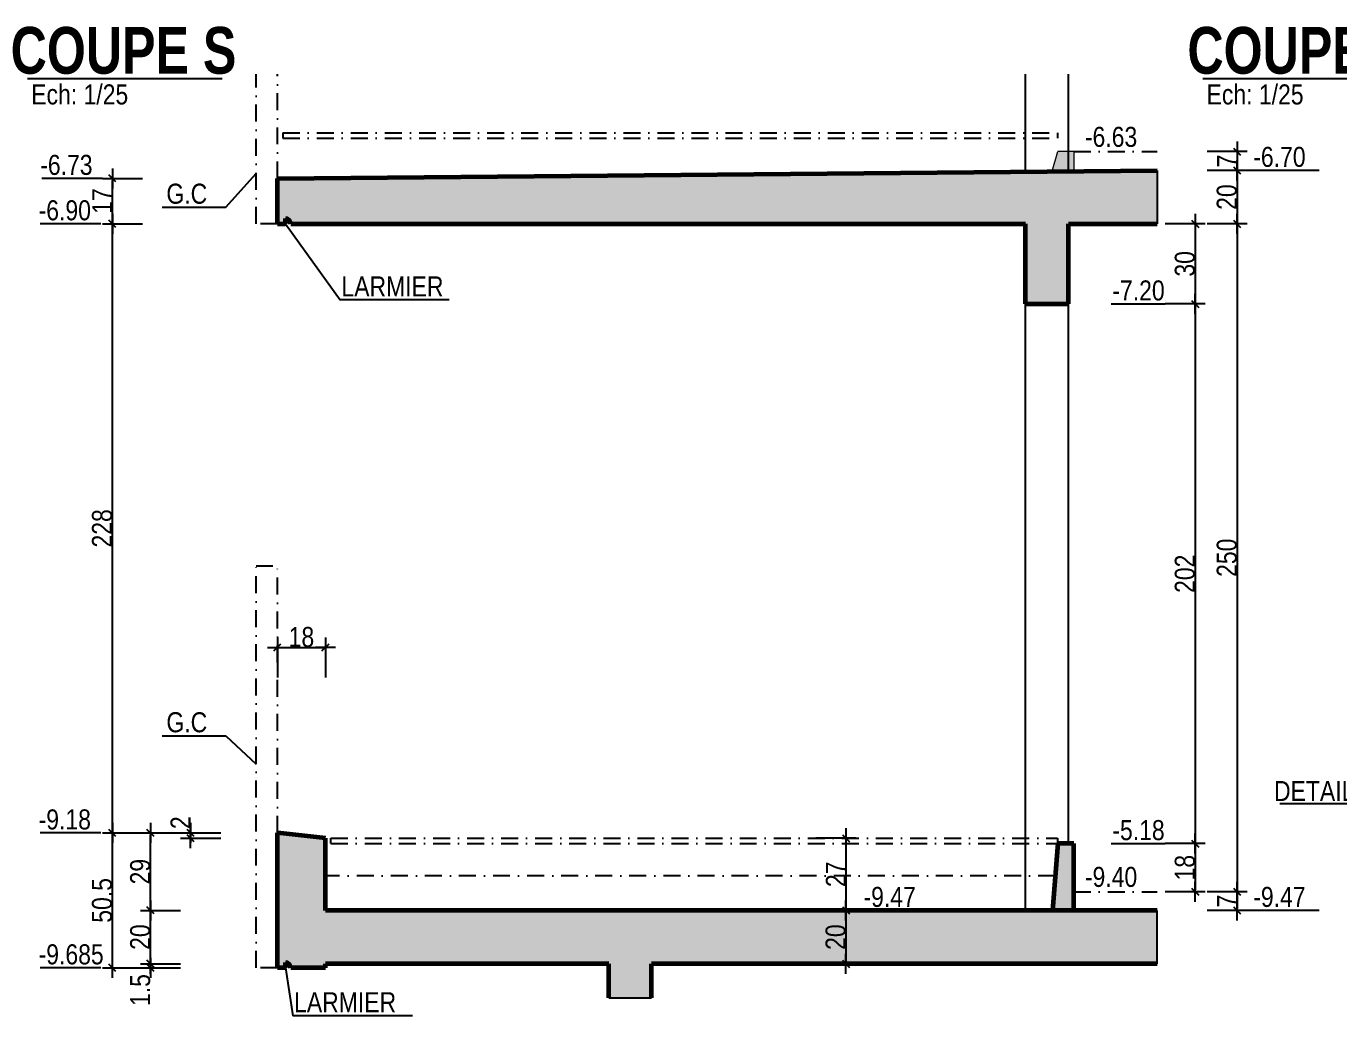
# Model space of a CAD drawing. Header units: millimetres. Extents: x 0 to 26881, y -27198 to -22998.
# Drawn here: x 23542 to 24525, y -26413 to -25672 of the extents above; entities that cross this region are included whole.
import ezdxf
from ezdxf.enums import TextEntityAlignment as Align

# ---------------------------------------------------------------- set-up
doc = ezdxf.new("R2010")
doc.units = ezdxf.units.MM
doc.linetypes.add('TIRETPTX2', pattern=[50.8, 25.4, -12.7, 0, -12.7])
for name, color, linetype in [('01_cote_gen', 4, 'Continuous'), ('01_linteaux', 2, 'Continuous'), ('01_poch_BN', 9, 'Continuous'), ('01_texte', 230, 'Continuous'), ('AA_COTES', 2, 'Continuous')]:
    doc.layers.add(name, color=color, linetype=linetype)
doc.layers.add('01_murs_coup', color=5, linetype='Continuous', lineweight=60)
doc.styles.add('ARIAL NA', font='ARIALN.TTF')
doc.styles.add('impact', font='impact.ttf')
doc.styles.add('STYLE2', font='ARIALN.TTF')
doc.dimstyles.new('JB25', dxfattribs={"dimscale": 0.1, "dimtxt": 150, "dimasz": 15, "dimexe": 0.1, "dimexo": 0.1, "dimgap": 0.09, "dimtad": 1, "dimdec": 1, "dimlfac": 0.5, "dimdsep": 46, "dimtxsty": 'STYLE2', "dimblk1": 'BOND_G', "dimblk2": 'BOND_D', "dimsah": 1, "dimcen": 1.5, "dimdle": 0.01, "dimse1": 1, "dimse2": 1, "dimclrd": 4, "dimclre": 2, "dimclrt": 6, "dimazin": 2, "dimtfac": 2.333333, "dimtdec": 1, "dimtix": 1, "dimtmove": 2, "dimatfit": 3, "dimldrblk": 'BOND_G', "dimfxl": 1, "dimtolj": 1, "dimtzin": 0, "dimarcsym": 0})

# ---------------------------------------------------------------- blocks, each defined once
blk = doc.blocks.new('BOND_G')
at = {"layer": 'AA_COTES', "color": 0}
for p, q in [((0, -5), (0, 15)), ((5, 0), (-5, 0)), ((1.77, 1.77), (-1.77, -1.77))]:
    blk.add_line(p, q, dxfattribs=at)
blk = doc.blocks.new('BOND_D')
at = {"layer": 'AA_COTES', "color": 0}
for p, q in [((5, 0), (-5, 0)), ((-1.77, -1.77), (1.77, 1.77)), ((0, 5), (0, -15))]:
    blk.add_line(p, q, dxfattribs=at)
blk = doc.blocks.new('*D3712')
at = {"layer": '01_cote_gen', "color": 4, "lineweight": -2, "transparency": 16777216}
blk.add_line((24155.4, -26335.32), (24155.4, -26372.32), dxfattribs=at)
at = {"layer": 'Defpoints', "color": 0, "transparency": 16777216}
for p in [(24182.09, -26333.82), (24155.4, -26373.82), (24182.09, -26373.82)]:
    blk.add_point(p, dxfattribs=at)
at = {"layer": '01_cote_gen', "color": 4, "lineweight": -2, "transparency": 16777216, "xscale": 1.5, "yscale": 1.5, "zscale": 1.5}
for name, p, rotation in [('BOND_G', (24155.4, -26333.82), 90), ('BOND_D', (24155.4, -26373.82), 270)]:
    blk.add_blockref(name, p, dxfattribs=dict(at, rotation=rotation))
at = {"layer": '01_cote_gen', "color": 6, "transparency": 16777216, "insert": (24147.73, -26353.82), "char_height": 15, "attachment_point": 5, "rotation": 90, "style": 'STYLE2'}
blk.add_mtext('\\A1;20', dxfattribs=at)
blk = doc.blocks.new('*D3713')
at = {"layer": '01_cote_gen', "color": 4, "lineweight": -2, "transparency": 16777216}
blk.add_line((24155.4, -26281.32), (24155.4, -26332.32), dxfattribs=at)
at = {"layer": 'Defpoints', "color": 0, "transparency": 16777216}
for p in [(24174.11, -26279.82), (24155.4, -26333.82), (24188.07, -26333.82)]:
    blk.add_point(p, dxfattribs=at)
at = {"layer": '01_cote_gen', "color": 4, "lineweight": -2, "transparency": 16777216, "xscale": 1.5, "yscale": 1.5, "zscale": 1.5}
for name, p, rotation in [('BOND_G', (24155.4, -26279.82), 90), ('BOND_D', (24155.4, -26333.82), 270)]:
    blk.add_blockref(name, p, dxfattribs=dict(at, rotation=rotation))
at = {"layer": '01_cote_gen', "color": 6, "transparency": 16777216, "insert": (24147.86, -26306.82), "char_height": 15, "attachment_point": 5, "rotation": 90, "style": 'STYLE2'}
blk.add_mtext('\\A1;27', dxfattribs=at)
blk = doc.blocks.new('*D3707')
at = {"layer": '01_cote_gen', "color": 4, "lineweight": -2, "transparency": 16777216}
blk.add_line((23634.91, -26372.32), (23634.91, -26335.32), dxfattribs=at)
at = {"layer": 'Defpoints', "color": 0, "transparency": 16777216}
for p in [(23634.91, -26333.82), (23749.55, -26333.82), (23757.12, -26373.82)]:
    blk.add_point(p, dxfattribs=at)
at = {"layer": '01_cote_gen', "color": 4, "lineweight": -2, "transparency": 16777216, "xscale": 1.5, "yscale": 1.5, "zscale": 1.5}
for name, p, rotation in [('BOND_D', (23634.91, -26333.82), 90), ('BOND_G', (23634.91, -26373.82), 270)]:
    blk.add_blockref(name, p, dxfattribs=dict(at, rotation=rotation))
at = {"layer": '01_cote_gen', "color": 6, "transparency": 16777216, "insert": (23627.24, -26353.82), "char_height": 15, "attachment_point": 5, "rotation": 90, "style": 'STYLE2'}
blk.add_mtext('\\A1;20', dxfattribs=at)
blk = doc.blocks.new('*D3708')
at = {"layer": '01_cote_gen', "color": 4, "lineweight": -2, "transparency": 16777216}
blk.add_line((23634.91, -26332.32), (23634.91, -26277.32), dxfattribs=at)
at = {"layer": 'Defpoints', "color": 0, "transparency": 16777216}
for p in [(23634.91, -26275.82), (23684.5, -26275.82), (23657.41, -26333.82)]:
    blk.add_point(p, dxfattribs=at)
at = {"layer": '01_cote_gen', "color": 4, "lineweight": -2, "transparency": 16777216, "xscale": 1.5, "yscale": 1.5, "zscale": 1.5}
for name, p, rotation in [('BOND_D', (23634.91, -26275.82), 90), ('BOND_G', (23634.91, -26333.82), 270)]:
    blk.add_blockref(name, p, dxfattribs=dict(at, rotation=rotation))
at = {"layer": '01_cote_gen', "color": 6, "transparency": 16777216, "insert": (23627.24, -26304.82), "char_height": 15, "attachment_point": 5, "rotation": 90, "style": 'STYLE2'}
blk.add_mtext('\\A1;29', dxfattribs=at)
blk = doc.blocks.new('*D3709')
at = {"layer": '01_cote_gen', "color": 4, "lineweight": -2, "transparency": 16777216}
blk.add_line((23664.94, -26278.32), (23664.94, -26277.32), dxfattribs=at)
at = {"layer": 'Defpoints', "color": 0, "transparency": 16777216}
for p in [(23664.94, -26275.82), (23684.5, -26275.82), (23720.5, -26279.82)]:
    blk.add_point(p, dxfattribs=at)
at = {"layer": '01_cote_gen', "color": 4, "lineweight": -2, "transparency": 16777216, "xscale": 1.5, "yscale": 1.5, "zscale": 1.5}
for name, p, rotation in [('BOND_D', (23664.94, -26275.82), 90), ('BOND_G', (23664.94, -26279.82), 270)]:
    blk.add_blockref(name, p, dxfattribs=dict(at, rotation=rotation))
at = {"layer": '01_cote_gen', "color": 6, "transparency": 16777216, "insert": (23657.4, -26268.17), "char_height": 15, "attachment_point": 5, "rotation": 90, "style": 'STYLE2'}
blk.add_mtext('\\A1;2', dxfattribs=at)
blk = doc.blocks.new('*D3714')
at = {"layer": '01_cote_gen', "color": 4, "lineweight": -2, "transparency": 16777216}
blk.add_line((23731.36, -26136.9), (23764.36, -26136.9), dxfattribs=at)
at = {"layer": 'Defpoints', "color": 0, "transparency": 16777216}
for p in [(23765.86, -26136.9), (23729.86, -26175.82), (23765.86, -26279.82)]:
    blk.add_point(p, dxfattribs=at)
at = {"layer": '01_cote_gen', "color": 4, "lineweight": -2, "transparency": 16777216, "xscale": 1.5, "yscale": 1.5, "zscale": 1.5, "rotation": 180}
blk.add_blockref('BOND_G', (23729.86, -26136.9), dxfattribs=at)
at = {"layer": '01_cote_gen', "color": 4, "lineweight": -2, "transparency": 16777216, "xscale": 1.5, "yscale": 1.5, "zscale": 1.5}
blk.add_blockref('BOND_D', (23765.86, -26136.9), dxfattribs=at)
at = {"layer": '01_cote_gen', "color": 6, "transparency": 16777216, "insert": (23747.86, -26129.23), "char_height": 15, "attachment_point": 5, "style": 'STYLE2'}
blk.add_mtext('\\A1;18', dxfattribs=at)
blk = doc.blocks.new('*D3710')
at = {"layer": '01_cote_gen', "color": 4, "lineweight": -2, "ltscale": 0.1, "transparency": 16777216}
for p, q in [((23634.91, -26372.32), (23634.91, -26370.82)), ((23634.91, -26373.82), (23634.91, -26376.82)), ((23634.91, -26378.32), (23634.91, -26379.82))]:
    blk.add_line(p, q, dxfattribs=at)
at = {"layer": 'Defpoints', "color": 0, "ltscale": 0.1, "transparency": 16777216}
for p in [(23741.13, -26373.82), (23634.91, -26376.82), (23741.13, -26376.82)]:
    blk.add_point(p, dxfattribs=at)
at = {"layer": '01_cote_gen', "color": 4, "lineweight": -2, "ltscale": 0.1, "transparency": 16777216, "xscale": 1.5, "yscale": 1.5, "zscale": 1.5}
for name, p, rotation in [('BOND_G', (23634.91, -26373.82), 270), ('BOND_D', (23634.91, -26376.82), 90)]:
    blk.add_blockref(name, p, dxfattribs=dict(at, rotation=rotation))
at = {"layer": '01_cote_gen', "color": 6, "ltscale": 0.1, "transparency": 16777216, "insert": (23627.24, -26393.44), "char_height": 15, "attachment_point": 5, "rotation": 90, "style": 'STYLE2'}
blk.add_mtext('\\A1;1.5', dxfattribs=at)
blk = doc.blocks.new('*D3711')
at = {"layer": '01_cote_gen', "color": 4, "lineweight": -2, "ltscale": 0.1, "transparency": 16777216}
blk.add_line((23606.35, -26375.32), (23606.35, -26277.32), dxfattribs=at)
at = {"layer": 'Defpoints', "color": 0, "ltscale": 0.1, "transparency": 16777216}
for p in [(23606.35, -26275.82), (23627.41, -26275.82), (23657.41, -26376.82)]:
    blk.add_point(p, dxfattribs=at)
at = {"layer": '01_cote_gen', "color": 4, "lineweight": -2, "ltscale": 0.1, "transparency": 16777216, "xscale": 1.5, "yscale": 1.5, "zscale": 1.5}
for name, p, rotation in [('BOND_D', (23606.35, -26275.82), 90), ('BOND_G', (23606.35, -26376.82), 270)]:
    blk.add_blockref(name, p, dxfattribs=dict(at, rotation=rotation))
at = {"layer": '01_cote_gen', "color": 6, "ltscale": 0.1, "transparency": 16777216, "insert": (23598.68, -26326.32), "char_height": 15, "attachment_point": 5, "rotation": 90, "style": 'STYLE2'}
blk.add_mtext('\\A1;50.5', dxfattribs=at)
blk = doc.blocks.new('*D3720')
at = {"layer": '01_cote_gen', "color": 4, "lineweight": -2, "transparency": 16777216}
blk.add_line((24448.15, -26321.32), (24448.15, -26332.32), dxfattribs=at)
at = {"layer": 'Defpoints', "color": 0, "transparency": 16777216}
for p in [(24425.13, -26319.82, 9.99), (24425.13, -26333.82), (24448.15, -26333.82)]:
    blk.add_point(p, dxfattribs=at)
at = {"layer": '01_cote_gen', "color": 4, "lineweight": -2, "transparency": 16777216, "xscale": 1.5, "yscale": 1.5, "zscale": 1.5}
for name, p, rotation in [('BOND_G', (24448.15, -26319.82), 90), ('BOND_D', (24448.15, -26333.82), 270)]:
    blk.add_blockref(name, p, dxfattribs=dict(at, rotation=rotation))
at = {"layer": '01_cote_gen', "color": 6, "transparency": 16777216, "insert": (24440.64, -26326.82), "char_height": 15, "attachment_point": 5, "rotation": 90, "style": 'STYLE2'}
blk.add_mtext('\\A1;7', dxfattribs=at)
blk = doc.blocks.new('*D3721')
at = {"layer": '01_cote_gen', "color": 4, "lineweight": -2, "transparency": 16777216}
blk.add_line((24448.15, -25767.32), (24448.15, -25778.32), dxfattribs=at)
at = {"layer": 'Defpoints', "color": 0, "transparency": 16777216}
for p in [(24425.13, -25765.82, 9.99), (24425.13, -25779.82), (24448.15, -25779.82)]:
    blk.add_point(p, dxfattribs=at)
at = {"layer": '01_cote_gen', "color": 4, "lineweight": -2, "transparency": 16777216, "xscale": 1.5, "yscale": 1.5, "zscale": 1.5}
for name, p, rotation in [('BOND_G', (24448.15, -25765.82), 90), ('BOND_D', (24448.15, -25779.82), 270)]:
    blk.add_blockref(name, p, dxfattribs=dict(at, rotation=rotation))
at = {"layer": '01_cote_gen', "color": 6, "transparency": 16777216, "insert": (24440.64, -25772.82), "char_height": 15, "attachment_point": 5, "rotation": 90, "style": 'STYLE2'}
blk.add_mtext('\\A1;7', dxfattribs=at)
blk = doc.blocks.new('*D3723')
at = {"layer": '01_cote_gen', "color": 4, "lineweight": -2, "ltscale": 0.1, "transparency": 16777216}
blk.add_line((24448.15, -25781.32), (24448.15, -25818.32), dxfattribs=at)
at = {"layer": 'Defpoints', "color": 0, "ltscale": 0.1, "transparency": 16777216}
for p in [(24392.22, -25779.82), (24392.22, -25819.82), (24448.15, -25819.82)]:
    blk.add_point(p, dxfattribs=at)
at = {"layer": '01_cote_gen', "color": 4, "lineweight": -2, "ltscale": 0.1, "transparency": 16777216, "xscale": 1.5, "yscale": 1.5, "zscale": 1.5}
for name, p, rotation in [('BOND_G', (24448.15, -25779.82), 90), ('BOND_D', (24448.15, -25819.82), 270)]:
    blk.add_blockref(name, p, dxfattribs=dict(at, rotation=rotation))
at = {"layer": '01_cote_gen', "color": 6, "ltscale": 0.1, "transparency": 16777216, "insert": (24440.48, -25799.82), "char_height": 15, "attachment_point": 5, "rotation": 90, "style": 'STYLE2'}
blk.add_mtext('\\A1;20', dxfattribs=at)
blk = doc.blocks.new('*D3724')
at = {"layer": '01_cote_gen', "color": 4, "lineweight": -2, "ltscale": 0.1, "transparency": 16777216}
blk.add_line((24416.76, -25821.32), (24416.76, -25878.32), dxfattribs=at)
at = {"layer": 'Defpoints', "color": 0, "ltscale": 0.1, "transparency": 16777216}
for p in [(24327.55, -25819.82), (24294.27, -25879.82), (24416.76, -25879.82)]:
    blk.add_point(p, dxfattribs=at)
at = {"layer": '01_cote_gen', "color": 4, "lineweight": -2, "ltscale": 0.1, "transparency": 16777216, "xscale": 1.5, "yscale": 1.5, "zscale": 1.5}
for name, p, rotation in [('BOND_G', (24416.76, -25819.82), 90), ('BOND_D', (24416.76, -25879.82), 270)]:
    blk.add_blockref(name, p, dxfattribs=dict(at, rotation=rotation))
at = {"layer": '01_cote_gen', "color": 6, "ltscale": 0.1, "transparency": 16777216, "insert": (24409.09, -25849.82), "char_height": 15, "attachment_point": 5, "rotation": 90, "style": 'STYLE2'}
blk.add_mtext('\\A1;30', dxfattribs=at)
blk = doc.blocks.new('*D3725')
at = {"layer": '01_cote_gen', "color": 4, "lineweight": -2, "ltscale": 0.1, "transparency": 16777216}
blk.add_line((24416.76, -25881.32), (24416.76, -26282.32), dxfattribs=at)
at = {"layer": 'Defpoints', "color": 0, "ltscale": 0.1, "transparency": 16777216}
for p in [(24394.26, -25879.82), (24298.27, -26283.82), (24416.76, -26283.82)]:
    blk.add_point(p, dxfattribs=at)
at = {"layer": '01_cote_gen', "color": 4, "lineweight": -2, "ltscale": 0.1, "transparency": 16777216, "xscale": 1.5, "yscale": 1.5, "zscale": 1.5}
for name, p, rotation in [('BOND_G', (24416.76, -25879.82), 90), ('BOND_D', (24416.76, -26283.82), 270)]:
    blk.add_blockref(name, p, dxfattribs=dict(at, rotation=rotation))
at = {"layer": '01_cote_gen', "color": 6, "ltscale": 0.1, "transparency": 16777216, "insert": (24409.09, -26081.82), "char_height": 15, "attachment_point": 5, "rotation": 90, "style": 'STYLE2'}
blk.add_mtext('\\A1;202', dxfattribs=at)
blk = doc.blocks.new('*D3726')
at = {"layer": '01_cote_gen', "color": 4, "lineweight": -2, "ltscale": 0.1, "transparency": 16777216}
blk.add_line((24416.76, -26285.32), (24416.76, -26318.32), dxfattribs=at)
at = {"layer": 'Defpoints', "color": 0, "ltscale": 0.1, "transparency": 16777216}
for p in [(24394.26, -26283.82), (24360.83, -26319.82, 9.99), (24416.76, -26319.82)]:
    blk.add_point(p, dxfattribs=at)
at = {"layer": '01_cote_gen', "color": 4, "lineweight": -2, "ltscale": 0.1, "transparency": 16777216, "xscale": 1.5, "yscale": 1.5, "zscale": 1.5}
for name, p, rotation in [('BOND_G', (24416.76, -26283.82), 90), ('BOND_D', (24416.76, -26319.82), 270)]:
    blk.add_blockref(name, p, dxfattribs=dict(at, rotation=rotation))
at = {"layer": '01_cote_gen', "color": 6, "ltscale": 0.1, "transparency": 16777216, "insert": (24409.09, -26301.82), "char_height": 15, "attachment_point": 5, "rotation": 90, "style": 'STYLE2'}
blk.add_mtext('\\A1;18', dxfattribs=at)
blk = doc.blocks.new('*D3722')
at = {"layer": '01_cote_gen', "color": 4, "lineweight": -2, "ltscale": 0.1, "transparency": 16777216}
blk.add_line((24448.15, -25821.32), (24448.15, -26318.32), dxfattribs=at)
at = {"layer": 'Defpoints', "color": 0, "ltscale": 0.1, "transparency": 16777216}
for p in [(24360.83, -25819.82), (24361.35, -26319.82), (24448.15, -26319.82)]:
    blk.add_point(p, dxfattribs=at)
at = {"layer": '01_cote_gen', "color": 4, "lineweight": -2, "ltscale": 0.1, "transparency": 16777216, "xscale": 1.5, "yscale": 1.5, "zscale": 1.5}
for name, p, rotation in [('BOND_G', (24448.15, -25819.82), 90), ('BOND_D', (24448.15, -26319.82), 270)]:
    blk.add_blockref(name, p, dxfattribs=dict(at, rotation=rotation))
at = {"layer": '01_cote_gen', "color": 6, "ltscale": 0.1, "transparency": 16777216, "insert": (24440.48, -26069.82), "char_height": 15, "attachment_point": 5, "rotation": 90, "style": 'STYLE2'}
blk.add_mtext('\\A1;250', dxfattribs=at)
blk = doc.blocks.new('*D3727')
at = {"layer": '01_cote_gen', "color": 4, "lineweight": -2, "ltscale": 0.1, "transparency": 16777216}
blk.add_line((23606.35, -26274.32), (23606.35, -25821.32), dxfattribs=at)
at = {"layer": 'Defpoints', "color": 0, "ltscale": 0.1, "transparency": 16777216}
for p in [(23606.35, -25819.82), (23770.16, -25819.82), (23613.85, -26275.82)]:
    blk.add_point(p, dxfattribs=at)
at = {"layer": '01_cote_gen', "color": 4, "lineweight": -2, "ltscale": 0.1, "transparency": 16777216, "xscale": 1.5, "yscale": 1.5, "zscale": 1.5}
for name, p, rotation in [('BOND_D', (23606.35, -25819.82), 90), ('BOND_G', (23606.35, -26275.82), 270)]:
    blk.add_blockref(name, p, dxfattribs=dict(at, rotation=rotation))
at = {"layer": '01_cote_gen', "color": 6, "ltscale": 0.1, "transparency": 16777216, "insert": (23598.68, -26047.82), "char_height": 15, "attachment_point": 5, "rotation": 90, "style": 'STYLE2'}
blk.add_mtext('\\A1;228', dxfattribs=at)
blk = doc.blocks.new('*D3728')
at = {"layer": '01_cote_gen', "color": 4, "lineweight": -2, "ltscale": 0.1, "transparency": 16777216}
blk.add_line((23606.35, -25818.32), (23606.35, -25787.32), dxfattribs=at)
at = {"layer": 'Defpoints', "color": 0, "ltscale": 0.1, "transparency": 16777216}
for p in [(23606.35, -25785.82), (23729.86, -25785.82), (23628.85, -25819.82)]:
    blk.add_point(p, dxfattribs=at)
at = {"layer": '01_cote_gen', "color": 4, "lineweight": -2, "ltscale": 0.1, "transparency": 16777216, "xscale": 1.5, "yscale": 1.5, "zscale": 1.5}
for name, p, rotation in [('BOND_D', (23606.35, -25785.82), 90), ('BOND_G', (23606.35, -25819.82), 270)]:
    blk.add_blockref(name, p, dxfattribs=dict(at, rotation=rotation))
at = {"layer": '01_cote_gen', "color": 6, "ltscale": 0.1, "transparency": 16777216, "insert": (23598.81, -25802.82), "char_height": 15, "attachment_point": 5, "rotation": 90, "style": 'STYLE2'}
blk.add_mtext('\\A1;17', dxfattribs=at)

msp = doc.modelspace()

# ---------------------------------------------------------------- hatches: boundary and pattern name
at = {"layer": '01_poch_BN', "ltscale": 0.1}
h = msp.add_hatch(color=256, dxfattribs=at)
h.dxf.hatch_style = 1
h.paths.add_polyline_path([(24325.86, -25765.82), (24313.86, -25765.82), (24309.66, -25780.54), (24325.86, -25780.39)])
h = msp.add_hatch(color=256, dxfattribs=at)
h.dxf.hatch_style = 1
h.paths.add_polyline_path([(24388.42, -25779.82), (23729.86, -25785.82), (23729.86, -25819.82), (23735.86, -25819.82), (23735.86, -25815.82, -0.414214), (23739.86, -25819.82), (24289.86, -25819.82), (24289.86, -25879.82), (24321.86, -25879.82), (24321.86, -25819.82), (24388.42, -25819.82)])
h = msp.add_hatch(color=256, dxfattribs=at)
h.dxf.hatch_style = 1
h.paths.add_polyline_path([(24388.42, -26333.82), (23765.86, -26333.82), (23765.86, -26279.82), (23729.86, -26275.82), (23729.86, -26376.82), (23735.86, -26376.82), (23735.86, -26372.82, -0.414214), (23739.86, -26376.82), (23765.86, -26376.82), (23765.86, -26373.82), (23977.86, -26373.82), (23977.86, -26399.15), (24009.86, -26399.15), (24009.86, -26373.82), (24388.42, -26373.82)])
h = msp.add_hatch(color=256, dxfattribs=at)
h.dxf.hatch_style = 1
h.paths.add_polyline_path([(24325.86, -26283.82), (24313.86, -26283.82), (24309.86, -26333.82), (24325.86, -26333.82)])

# ---------------------------------------------------------------- linework, layer by layer
at = {"layer": '01_linteaux', "linetype": 'TIRETPTX2', "ltscale": 0.5}
for p, q in [((23713.86, -25819.82), (23713.86, -25707.68)), ((23729.86, -25785.82), (23729.86, -25707.68)), ((23733.86, -25751.82), (24313.83, -25751.82, 9.77)), ((23733.86, -25751.82), (23733.86, -25755.82)), ((24313.84, -25751.82, 9.77), (24313.84, -25755.82, 9.77)), ((23733.86, -25755.82), (24313.83, -25755.82, 9.77)), ((24325.86, -25765.82, 9.25), (24388.42, -25765.82, 9.99)), ((23729.86, -25819.82), (23713.86, -25819.82)), ((23713.86, -26376.82), (23713.86, -26075.82)), ((23713.86, -26075.82), (23729.86, -26075.82)), ((23729.86, -26275.82), (23729.86, -26075.82)), ((23769.86, -26283.82), (23769.86, -26279.82)), ((23769.86, -26279.82), (24313.84, -26279.82)), ((23769.86, -26283.82), (24313.84, -26283.82)), ((24313.84, -26279.82), (24313.84, -26283.82)), ((24311.94, -26307.82), (23765.86, -26307.82)), ((24325.86, -26319.82, 9.25), (24388.42, -26319.82, 9.99)), ((23729.86, -26376.82), (23713.86, -26376.82))]:
    msp.add_line(p, q, dxfattribs=at)
at = {"layer": '01_linteaux'}
for p, q in [((24289.86, -25780.72), (24289.86, -25707.68)), ((24321.86, -25780.43), (24321.86, -25707.68)), ((24289.86, -26333.82), (24289.86, -25879.82)), ((24321.86, -26283.82), (24321.86, -25879.82))]:
    msp.add_line(p, q, dxfattribs=at)
at = {"layer": '01_murs_coup', "linetype": 'Continuous', "lineweight": 0}
for p, q in [((24309.66, -25780.54, 9.25), (24313.86, -25765.82, 9.25)), ((24325.86, -25765.82, 9.25), (24313.86, -25765.82, 9.25)), ((24325.86, -25765.82, 9.25), (24325.86, -25780.39, 9.25))]:
    msp.add_line(p, q, dxfattribs=at)
at = {"layer": '01_murs_coup'}
for p, q in [((23729.86, -25785.82), (24388.42, -25779.82)), ((23729.86, -25819.82), (23729.86, -25785.82)), ((23729.86, -25819.82), (23735.86, -25819.82)), ((23735.86, -25819.82), (23735.86, -25815.82)), ((23739.86, -25819.82), (24289.86, -25819.82)), ((24289.86, -25879.82), (24289.86, -25819.82)), ((24321.86, -25819.82), (24388.42, -25819.82)), ((24321.86, -25879.82), (24321.86, -25819.82)), ((24289.86, -25879.82), (24321.86, -25879.82)), ((23729.86, -26376.82), (23729.86, -26275.82)), ((23765.86, -26279.82), (23729.86, -26275.82)), ((23765.86, -26333.82), (23765.86, -26279.82)), ((24313.86, -26283.82), (24309.86, -26333.82)), ((24325.86, -26283.82), (24313.86, -26283.82)), ((24325.86, -26333.82), (24325.86, -26283.82)), ((24388.42, -26333.82), (23765.86, -26333.82)), ((23735.86, -26376.82), (23735.86, -26372.82)), ((23765.86, -26376.82), (23765.86, -26373.82)), ((23977.86, -26373.82), (23765.86, -26373.82)), ((23977.86, -26399.15), (23977.86, -26373.82)), ((24388.42, -26373.82), (24009.86, -26373.82)), ((24009.86, -26399.15), (24009.86, -26373.82)), ((23735.86, -26376.82), (23729.86, -26376.82)), ((23765.86, -26376.82), (23739.86, -26376.82))]:
    msp.add_line(p, q, dxfattribs=at)
for centre in [(23735.86, -25819.82), (23735.86, -26376.82)]:
    msp.add_arc(centre, 4, 0, 90, dxfattribs=at)
at = {"layer": '01_poch_BN', "ltscale": 0.1}
for p, q in [((24388.42, -25779.82), (24388.42, -25819.82)), ((23977.86, -26399.15), (24009.86, -26399.15))]:
    msp.add_line(p, q, dxfattribs=at)
at = {"layer": '01_poch_BN'}
msp.add_line((24388.42, -26373.82), (24388.42, -26333.82), dxfattribs=at)
at = {"layer": '01_texte'}
for p, q in [((23542.88, -25711.05), (23688.48, -25711.05)), ((24422.57, -25711.05), (24568.17, -25711.05)), ((23691.35, -25807.47), (23713.86, -25782.16)), ((24509.65, -25779.82), (24455.65, -25779.82)), ((23598.85, -25785.82), (23553.6, -25785.82)), ((23643.59, -25807.47), (23691.35, -25807.47)), ((23597.64, -25819.82), (23552.39, -25819.82)), ((23735.86, -25819.82), (23776.92, -25876.82)), ((23858.45, -25876.82), (23776.92, -25876.82)), ((24353.86, -25879.82), (24394.26, -25879.82)), ((23643.59, -26203.14), (23691.35, -26203.14)), ((23691.35, -26203.14), (23713.86, -26224.36)), ((24566.76, -26254.11), (24480.05, -26254.11)), ((23597.64, -26275.82), (23552.39, -26275.82)), ((24353.86, -26283.82), (24394.26, -26283.82)), ((24217.02, -26333.82), (24162.9, -26333.82)), ((24509.65, -26333.82), (24455.65, -26333.82)), ((23597.64, -26376.82), (23552.39, -26376.82)), ((23735.86, -26376.82), (23741.47, -26412.67)), ((23830.88, -26412.67), (23741.47, -26412.67))]:
    msp.add_line(p, q, dxfattribs=at)

# ---------------------------------------------------------------- texts
at = {"layer": '01_texte', "style": 'impact'}
for s, p in [('COUPE S', (23614.69, -25689.95)), ('COUPE T', (24494.38, -25689.95))]:
    msp.add_text(s, height=35, dxfattribs=at).set_placement(p, align=Align.MIDDLE)
at = {"layer": '01_texte'}
for s, style, p in [('Ech: 1/25', 'STYLE2', (23545.61, -25730.46)), ('Ech: 1/25', 'STYLE2', (24425.3, -25730.46)), ('-6.63', 'ARIAL NA', (24334.24, -25762.23)), ('-6.70', 'ARIAL NA', (24460.24, -25777.21)), ('-6.73', 'ARIAL NA', (23552.36, -25783.21)), ('G.C', 'STYLE2', (23646.78, -25804.79)), ('-6.90', 'ARIAL NA', (23551.15, -25817.21)), ('LARMIER', 'ARIAL NA', (23777.81, -25874.21)), ('-7.20', 'ARIAL NA', (24354.77, -25877.21)), ('G.C', 'STYLE2', (23646.78, -26200.46)), ('DETAIL "5"', 'ARIAL NA', (24475.78, -26251.95)), ('-9.18', 'ARIAL NA', (23551.15, -26273.21)), ('-5.18', 'ARIAL NA', (24354.77, -26281.21)), ('-9.40', 'ARIAL NA', (24334.24, -26316.23)), ('-9.47', 'ARIAL NA', (24168.53, -26331.21)), ('-9.47', 'ARIAL NA', (24460.24, -26331.21)), ('-9.685', 'ARIAL NA', (23551.15, -26374.21)), ('LARMIER', 'ARIAL NA', (23742.36, -26410.06))]:
    msp.add_text(s, height=15, dxfattribs=dict(at, style=style)).set_placement(p)

# ---------------------------------------------------------------- dimensions: what is measured, and where the dimension line sits
at = {"layer": '01_cote_gen'}
for base, p1, p2, picture, middle in [((24448.15, -25779.82), (24425.13, -25765.82, 9.99), (24425.13, -25779.82), '*D3721', (24440.64, -25772.82)), ((23634.91, -26275.82), (23657.41, -26333.82), (23684.5, -26275.82), '*D3708', (23627.24, -26304.82)), ((24155.4, -26333.82), (24174.11, -26279.82), (24188.07, -26333.82), '*D3713', (24147.86, -26306.82)), ((24448.15, -26333.82), (24425.13, -26319.82, 9.99), (24425.13, -26333.82), '*D3720', (24440.64, -26326.82)), ((23634.91, -26333.82), (23757.12, -26373.82), (23749.55, -26333.82), '*D3707', (23627.24, -26353.82)), ((24155.4, -26373.82), (24182.09, -26333.82), (24182.09, -26373.82), '*D3712', (24147.73, -26353.82))]:
    dim = msp.add_linear_dim(base=base, p1=p1, p2=p2, angle=90, dimstyle='JB25', dxfattribs=at)
    dim.commit()
    dim.dimension.update_dxf_attribs({"geometry": picture, "text_midpoint": middle})
at = {"layer": '01_cote_gen', "ltscale": 0.1}
for base, p1, p2, picture, middle in [((24448.15, -25819.82), (24392.22, -25779.82), (24392.22, -25819.82), '*D3723', (24440.48, -25799.82)), ((23606.35, -25785.82), (23628.85, -25819.82), (23729.86, -25785.82), '*D3728', (23598.81, -25802.82)), ((23606.35, -25819.82), (23613.85, -26275.82), (23770.16, -25819.82), '*D3727', (23598.68, -26047.82)), ((24416.76, -25879.82), (24327.55, -25819.82), (24294.27, -25879.82), '*D3724', (24409.09, -25849.82)), ((24448.15, -26319.82), (24360.83, -25819.82), (24361.35, -26319.82), '*D3722', (24440.48, -26069.82)), ((24416.76, -26283.82), (24394.26, -25879.82), (24298.27, -26283.82), '*D3725', (24409.09, -26081.82)), ((23606.35, -26275.82), (23657.41, -26376.82), (23627.41, -26275.82), '*D3711', (23598.68, -26326.32)), ((24416.76, -26319.82), (24394.26, -26283.82), (24360.83, -26319.82, 9.99), '*D3726', (24409.09, -26301.82))]:
    dim = msp.add_linear_dim(base=base, p1=p1, p2=p2, angle=90, dimstyle='JB25', dxfattribs=at)
    dim.commit()
    dim.dimension.update_dxf_attribs({"geometry": picture, "text_midpoint": middle})
at = {"layer": '01_cote_gen'}
dim = msp.add_linear_dim(base=(23765.86, -26136.9), p1=(23729.86, -26175.82), p2=(23765.86, -26279.82), dimstyle='JB25', dxfattribs=at)
dim.commit()
dim.dimension.update_dxf_attribs({"geometry": '*D3714', "text_midpoint": (23747.86, -26129.23)})
dim = msp.add_linear_dim(base=(23664.94, -26275.82), p1=(23720.5, -26279.82), p2=(23684.5, -26275.82), angle=90, dimstyle='JB25', dxfattribs=at)
dim.commit()
dim.dimension.update_dxf_attribs({"geometry": '*D3709', "text_midpoint": (23657.4, -26268.17), "dimtype": 160})
at = {"layer": '01_cote_gen', "ltscale": 0.1}
dim = msp.add_linear_dim(base=(23634.91, -26376.82), p1=(23741.13, -26373.82), p2=(23741.13, -26376.82), angle=90, dimstyle='JB25', dxfattribs=at)
dim.commit()
dim.dimension.update_dxf_attribs({"geometry": '*D3710', "text_midpoint": (23627.24, -26393.44), "dimtype": 160})

doc.saveas('drawing.dxf')
